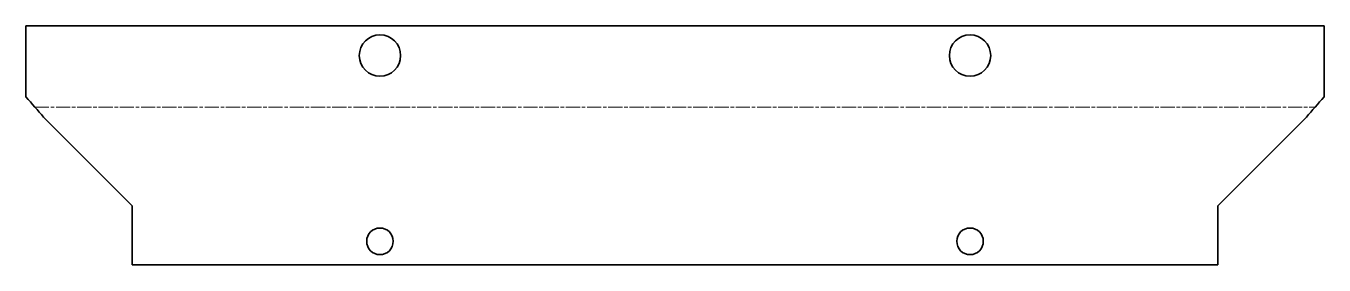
# Model space of a CAD drawing. Header units: inches. Extents: x 0 to 220, y 0 to 40.
import ezdxf

# ---------------------------------------------------------------- set-up
doc = ezdxf.new("R2010")
doc.units = ezdxf.units.IN
doc.header["$MEASUREMENT"] = 0
doc.linetypes.add('Chain', pattern=[13.68, 9.12, -1.14, 2.28, -1.14])
doc.layers.add('SIMUMAK Bend Centerline (ISO)', color=7, linetype='Chain', lineweight=9)
doc.layers.add('SIMUMAK Visible (ISO)', color=7, linetype='Continuous', lineweight=35)

# ---------------------------------------------------------------- blocks, each defined once
blk = doc.blocks.new('CD-IND-30-CSFS-02_Sheet_2_CD-IND-30-CSFS-02 (desplegada)')
at = {"layer": 'SIMUMAK Bend Centerline (ISO)', "ltscale": 0.263158}
blk.add_line((-108.5, 6.5), (108.5, 6.5), dxfattribs=at)
at = {"layer": 'SIMUMAK Visible (ISO)'}
for p, q in [((-110, 20.2), (110, 20.2)), ((-110, 8.2), (-110, 20.2)), ((110, 20.2), (110, 8.2)), ((-92, -10.2), (-107, 4.8)), ((107, 4.8), (92, -10.2)), ((-92, -20.2), (-92, -10.2)), ((92, -10.2), (92, -20.2)), ((92, -20.2), (-92, -20.2))]:
    blk.add_line(p, q, dxfattribs=at)
for centre, radius in [((-50, 15.2), 3.5), ((50, 15.2), 3.5), ((-50, -16.2), 2.25), ((50, -16.2), 2.25)]:
    blk.add_circle(centre, radius, dxfattribs=at)
for points in [[(-107, 4.8), (-108, 5.93), (-109, 7.07), (-110, 8.2)], [(110, 8.2), (109, 7.07), (108, 5.93), (107, 4.8)]]:
    blk.add_open_spline(points, degree=3, dxfattribs=at)

msp = doc.modelspace()

# ---------------------------------------------------------------- block references
msp.add_blockref('CD-IND-30-CSFS-02_Sheet_2_CD-IND-30-CSFS-02 (desplegada)', (110, 20.2))

doc.saveas('drawing.dxf')
